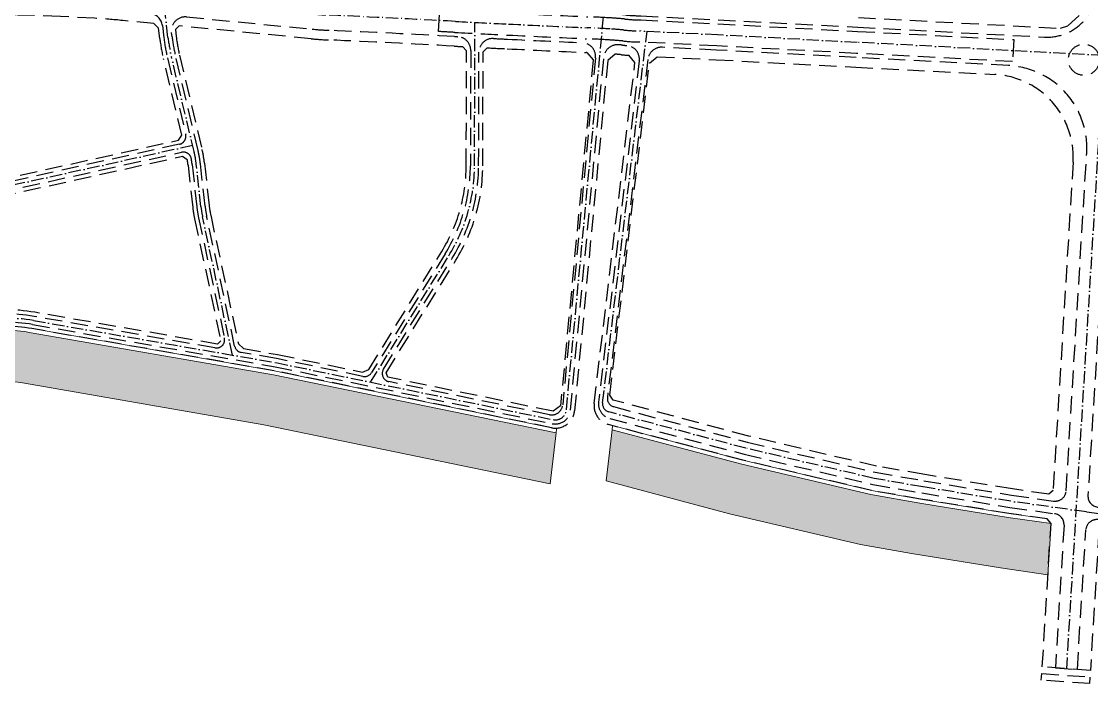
# Model space of a CAD drawing. Header units: metres. Extents: x 566631 to 571261, y 2062953 to 2068466.
# Drawn here: x 569109 to 569885, y 2064373 to 2064854 of the extents above; entities that cross this region are included whole.
import ezdxf

# ---------------------------------------------------------------- set-up
doc = ezdxf.new("R2010")
doc.units = ezdxf.units.M
doc.linetypes.add('ACAD_ISO10W100', pattern=[18.5, 12, -3, 0.5, -3])
doc.linetypes.add('HIDDEN', pattern=[0.375, 0.25, -0.125])
doc.layers.add('datKeSog', color=251, linetype='CONTINUOUS', lineweight=13)
doc.layers.add('datMatNc', color=150, linetype='CONTINUOUS', lineweight=13)
for name, color, linetype in [('hacth sdd', 8, 'CONTINUOUS'), ('LogDg phu', 7, 'CONTINUOUS'), ('TimDg', 222, 'CONTINUOUS'), ('ViaHeSphu', 32, 'CONTINUOUS')]:
    doc.layers.add(name, color=color, linetype=linetype)
pattern_1 = [(0, (0, 0), (1.5875, 1.5875), [1.5875, -1.5875])]

msp = doc.modelspace()

# ---------------------------------------------------------------- hatches: boundary and pattern name
at = {"layer": 'hacth sdd'}
h = msp.add_hatch(dxfattribs=at)
h.set_pattern_fill('DASH', color=152, scale=0.5, style=0)
h.set_pattern_definition(pattern_1)
edge = h.paths.add_edge_path()
edge.add_line((568837.459023007, 2064562.002088362), (568933.7567617416, 2064568.028047977))
edge.add_arc((568912.1476168188, 2064913.352598005), 345.9999999948964, 273.5806910419092, 279.8559016471669)
edge.add_line((568971.3727304877, 2064572.459086909), (569082.6604939118, 2064591.793659801))
edge.add_arc((569096.1829909639, 2064513.95959224), 78.99999999729455, 80.1275580285789, 99.85590164773942, ccw=False)
edge.add_line((569109.7279568327, 2064591.789752841), (569284.9648101089, 2064561.292871193))
edge.add_line((569284.9648101089, 2064561.292871193), (569492.7074316298, 2064518.576231566))
edge.add_line((569492.7074316298, 2064518.576231566), (569496.983472617, 2064555.471076337))
edge.add_line((569496.983472617, 2064555.471076337), (569291.8644043459, 2064597.64825334))
edge.add_line((569291.8644043459, 2064597.64825334), (569116.071801603, 2064628.241853377))
edge.add_arc((569096.1829909626, 2064513.95959224), 115.9999999972407, 80.12755802993507, 99.85590164718238)
edge.add_line((569076.3271725073, 2064628.247590179), (568965.0394090795, 2064608.913017286))
edge.add_arc((568912.1476168189, 2064913.352598), 308.9999999906065, 273.5806910426058, 279.85590164648255, ccw=False)
edge.add_line((568931.4459572303, 2064604.955817778), (568810.8221634476, 2064597.407622779))
edge.add_arc((568807.1373670582, 2064656.292444893), 58.99999999822329, 220.3901456688465, 273.58069104279457, ccw=False)
edge.add_line((568762.200030821, 2064618.061098962), (568694.7763724475, 2064697.311241298))
edge.add_line((568694.7763724475, 2064697.311241298), (568616.5685624428, 2064783.595166433))
edge.add_arc((568530.6205212368, 2064705.691801858), 115.999999997092, 42.18918376869899, 58.96195482312342)
edge.add_line((568590.4309485555, 2064805.083515714), (568552.8553574871, 2064827.695180926))
edge.add_arc((568596.1663565818, 2064899.668490959), 83.99999999863894, 205.3666480584097, 238.96195482191018, ccw=False)
edge.add_line((568520.2652314126, 2064863.68211579), (568517.296330753, 2064869.94401073))
edge.add_line((568517.296330753, 2064869.94401073), (568514.691252699, 2064870.789511987))
edge.add_line((568514.691252699, 2064870.789511987), (568490.7543499671, 2064857.700317553))
edge.add_line((568490.7543499671, 2064857.700317553), (568489.3719363239, 2064851.337591742))
edge.add_line((568489.3719363239, 2064851.337591742), (568491.7213949313, 2064848.198518748))
edge.add_arc((568563.374456986, 2064901.827696425), 89.50000000093384, 216.8132451761377, 244.311221008942)
edge.add_line((568524.5777637353, 2064821.173703387), (568549.3283911821, 2064809.268000215))
edge.add_arc((568458.0803025985, 2064619.573413235), 210.4999999985185, 42.3027196844244, 64.31122101195808, ccw=False)
edge.add_line((568613.7659232428, 2064761.249937487), (568733.6363133776, 2064629.526660228))
edge.add_arc((568577.950692733, 2064487.850135976), 210.499999999523, 27.90010799035599, 42.30271968459482, ccw=False)
edge.add_line((568763.9831722159, 2064586.349712509), (568829.830152009, 2064461.986975649))
edge.add_line((568829.830152009, 2064461.986975649), (568851.5062817704, 2064457.856450257))
edge.add_line((568851.5062817704, 2064457.856450257), (568872.0747026269, 2064482.200784263))
edge.add_line((568872.0747026269, 2064482.200784263), (568846.460165381, 2064524.841300676))
edge.add_line((568846.460165381, 2064524.841300676), (568837.459023007, 2064562.002088362))
h = msp.add_hatch(dxfattribs=at)
h.set_pattern_fill('DASH', color=152, scale=0.5, style=0)
h.set_pattern_definition(pattern_1)
h.paths.add_polyline_path([(569824.9853902804, 2064494.015817186), (569760.9417045502, 2064504.525246072), (569725.2454609458, 2064510.723244697), (569631.6566638043, 2064532.730480724), (569537.5170963262, 2064557.7650977), (569533.2124993812, 2064520.623864359), (569622.6655647076, 2064496.835532981), (569717.8394390529, 2064474.455568912), (569754.780995903, 2064468.041344462), (569819.397357175, 2064457.437940774), (569853.7829740687, 2064452.572993065), (569856.0391066197, 2064489.622273613)])

# ---------------------------------------------------------------- linework, layer by layer
at = {"layer": 'datKeSog'}
msp.add_lwpolyline([(569076.3271725074, 2064628.247590179, -0.08629438944733543), (569116.071801603, 2064628.241853377), (569291.8644044404, 2064597.648253327), (569496.9834726171, 2064555.471076336), (569497.330178643, 2064558.462550237), (569292.4238309457, 2064600.595987029), (569116.5861673956, 2064631.197429097, 0.08629438944683895), (569075.8136599616, 2064631.203314263)], format="xyb", dxfattribs=at)
msp.add_lwpolyline([(569725.8459492184, 2064513.663867054), (569632.385671853, 2064535.640881892), (569537.8661177001, 2064560.776549052), (569537.5170963263, 2064557.7650977), (569631.6566638099, 2064532.730480723), (569725.2454609427, 2064510.723244697), (569760.9417045707, 2064504.525246072), (569824.9853902685, 2064494.015817185), (569856.0391066195, 2064489.622273613), (569856.0396877254, 2064489.631816294), (569853.2516186605, 2064493.04653012), (569825.4384740437, 2064496.981590949), (569761.4412215127, 2064507.483400255)], close=True, dxfattribs=at)
at = {"layer": 'datMatNc'}
msp.add_lwpolyline([(569082.6604939118, 2064591.793659801, -0.08629438945605672), (569109.7279568327, 2064591.789752841), (569284.9648101089, 2064561.292871193), (569492.7074316298, 2064518.576231566), (569496.983472617, 2064555.471076337), (569291.8644043459, 2064597.64825334), (569116.071801603, 2064628.241853377, 0.08629438944759198), (569076.3271725073, 2064628.247590179)], format="xyb", dxfattribs=at)
msp.add_lwpolyline([(569824.9853902804, 2064494.015817186), (569760.9417045502, 2064504.525246072), (569725.2454609458, 2064510.723244697), (569631.6566638043, 2064532.730480724), (569537.5170963262, 2064557.7650977), (569533.2124993812, 2064520.623864359), (569622.6655647076, 2064496.835532981), (569717.8394390529, 2064474.455568912), (569754.780995903, 2064468.041344462), (569819.397357175, 2064457.437940774), (569853.7829740687, 2064452.572993065), (569856.0391066197, 2064489.622273613)], close=True, dxfattribs=at)
at = {"layer": 'LogDg phu', "linetype": 'HIDDEN', "ltscale": 50}
for points in [[(569695.4650173798, 2065220.919413908), (569596.0524236205, 2065220.854016226, 0.3677427255942238), (569588.1605913714, 2065214.133037479), (569573.924377747, 2065126.233885652, 0.02022619380542688), (569573.6627225558, 2065124.066083888), (569570.5800884676, 2065085.456788375), (569569.9605490677, 2065080.235401787), (569566.3828729551, 2065054.235940002), (569561.8816358091, 2065030.391137821), (569556.8482998471, 2065008.696210558), (569553.0785504607, 2064992.865234244), (569551.0679698454, 2064980.395387401), (569549.7577319113, 2064967.822028938), (569547.8744897993, 2064950.020253015), (569538.7486905464, 2064902.910707497, 0.02429348278345457), (569538.3756044105, 2064900.31523642), (569535.3251593987, 2064868.024878817, 0.418133788978392), (569542.6438123521, 2064859.298590347, -0.004434073495936558), (569547.189869329, 2064858.88974911, 0.02080387138199308), (569558.4573314633, 2064858.247279698), (569614.5367469072, 2064855.342045081), (569715.8774619236, 2064849.977345693), (569851.2882290968, 2064842.823309344, 0.4118614437489768), (569889.1209726149, 2064876.584989381)], [(569013.1995706187, 2064743.465939144), (569013.5141067939, 2064745.661769149, 0.06507428001791978), (569013.9224909988, 2064778.836791364), (569004.3937087365, 2064859.451272002, -0.4650121987626954), (569014.8505165564, 2064870.611278467), (569105.3999189711, 2064865.842299039), (569137.5957406779, 2064864.813813169), (569162.4571751533, 2064863.462867626, -0.01267595252764861), (569183.1813018804, 2064861.808979973), (569202.2978057284, 2064859.963382884, -0.3525555973449972), (569211.2664006387, 2064851.194386011), (569212.3349183163, 2064842.238761936, 0.02894691346049146), (569214.9369309355, 2064827.660745005), (569228.1628073109, 2064772.299628539, -0.4192025397687021), (569223.6217857745, 2064765.046814953), (569090.4647760048, 2064735.619233528, -0.07908061979568973), (569052.1815299563, 2064733.332144729), (569018.550917475, 2064736.644052465, -0.4271935555614282), (569013.1995706185, 2064743.465939144)], [(569425.517900555, 2064843.110841432, -0.3995112256392395), (569434.9826220573, 2064833.094254092), (569434.7237522147, 2064749.375464529, -0.1385969121740377), (569416.478326059, 2064685.572414759), (569363.0940111489, 2064599.271217971, -0.3147194334527135), (569356.7829012155, 2064596.550582354), (569294.1021106371, 2064609.439188089), (569268.5270536221, 2064613.8900754, -0.3056179598750224), (569263.6902116855, 2064618.538275033), (569243.3744099928, 2064712.891700088, -0.02567537828947833), (569242.1917175326, 2064720.186080194), (569238.8189217949, 2064750.893150593, 0.03128700655814617), (569237.1502892198, 2064760.501333049), (569220.7727058099, 2064829.05492276, -0.02894691346009769), (569218.2926625325, 2064842.949595148), (569217.8967930197, 2064846.26751736, -0.4786822840543286), (569228.7873454967, 2064857.40595827), (569319.8962089388, 2064848.609880574, 0.0128331885400687), (569332.4076894494, 2064847.725332967, -0.002250409837971899), (569423.3252210439, 2064843.228775, 9.235869169981037e-05), (569425.5179005534, 2064843.110841407)], [(569451.4702297162, 2064841.776688056, 0.0004340279328504169), (569461.7773014059, 2064841.278380663, 0.0003262867781084003), (569516.0048425957, 2064838.739333699, -0.4283594265480074), (569525.4993270563, 2064827.809469343), (569501.6927974616, 2064575.806449786, -0.4463935242226414), (569492.1169851489, 2064568.722795978), (569375.5600075444, 2064592.689579358, -0.5212371165365495), (569371.6658069261, 2064601.723030237), (569421.5809813348, 2064682.416007128, 0.1385969121737198), (569440.7237235309, 2064749.356911805), (569440.9787096427, 2064831.819698545, -0.4277767206208757), (569451.4702297171, 2064841.776688081)], [(569075.3001474154, 2064634.159038348, -0.08629438946450442), (569117.1005331876, 2064634.153004816), (569292.9832575088, 2064603.543720714), (569494.1848718167, 2064562.172061936, 0.4463935242566582), (569507.3516137467, 2064571.912085922), (569531.5648701268, 2064828.220494646, -0.41220486600291), (569542.3927019854, 2064837.241884326, -0.002808319264479415), (569545.0250591952, 2064836.996517346, 0.005006214892272712), (569548.1701228234, 2064836.717298075, -0.4260956069395635), (569557.3149364893, 2064825.561602821), (569527.7219871323, 2064577.913493617, 0.3734980654064165), (569535.8172963933, 2064565.977794247), (569633.4791838927, 2064540.006483648), (569726.7466816074, 2064518.074800597), (569762.1904968926, 2064511.920631522), (569826.1180996819, 2064501.430251596), (569858.6192556294, 2064496.831921294, -0.3910496960213511), (569865.4837683011, 2064488.424544798), (569859.1799473609, 2064384.9057908), (569875.1375606784, 2064383.723021352), (569881.3085099583, 2064485.05981161, -0.4305287463236583), (569890.2212342952, 2064492.519598973, 0.007872235050301815)]]:
    msp.add_lwpolyline(points, format="xyb", dxfattribs=at)
for points in [[(569411.7084462262, 2064846.853216094), (569412.552087424, 2064862.830959036, -0.0002915134929271408), (569424.3491684858, 2064862.201163664, 0.001619400550951802), (569462.6783327464, 2064860.257003966, 0.0003440812761575119), (569519.8372204233, 2064857.582743911, -0.002918757587866969), (569536.5441747772, 2064856.714845652, -0.01020555067875808), (569546.8946679473, 2064855.904308414, 0.02070484345458238), (569558.3563615243, 2064855.248487467), (569614.3798474878, 2064852.346150317), (569715.7191863359, 2064846.981523796), (569828.9974199622, 2064840.996795862), (569828.1532834948, 2064825.019079078), (569714.8750498688, 2064831.003807013), (569613.5430505852, 2064836.368044909), (569557.8084277067, 2064839.255417299, -0.02022632062262252), (569545.3202605773, 2064839.981958041, 0.010205550678737), (569535.6208613272, 2064840.741508735, 0.002918757587855795), (569519.1004543261, 2064841.599716172, -0.0003440812761578911), (569461.9195695127, 2064844.275005396, -0.001619400550951889), (569423.4868969558, 2064846.224415316, 0.0002915134928983085), (569411.7084462262, 2064846.853216094, 0.0002915134928983085)], [(569613.3861511665, 2064833.372150145), (569573.9303529134, 2064835.416186268, 0.3946732582950519), (569563.4836302799, 2064826.616096824), (569534.1421264447, 2064581.072205323, 0.3734980654030433), (569538.5577496783, 2064574.561823849), (569635.6662080016, 2064548.737687154), (569728.548146393, 2064526.896667678), (569763.6890476468, 2064520.795094075), (569827.477350978, 2064510.327572886), (569857.9022786429, 2064506.022991627, 0.437763155188034), (569867.0081821785, 2064513.457842468), (569881.9366392479, 2064758.606822611, 0.4165695995564669), (569825.2130902226, 2064822.170231758), (569714.7167742809, 2064828.007985116)], [(569074.2731223225, 2064640.070486517), (569004.5898319044, 2064627.964064243, -0.509567443126285), (568997.6234307011, 2064634.726283484), (569010.644772131, 2064725.630460692, -0.401351619188379), (569017.1721774956, 2064730.750805228), (569051.5935007023, 2064727.361029122, 0.07908061979570995), (569091.7595293435, 2064729.760597698), (569225.0696446983, 2064759.222015322, -0.4290135526430484), (569232.2806873264, 2064754.362139242, -0.01446081331997903), (569232.8547905682, 2064750.238063797), (569236.2275863059, 2064719.530993397, 0.02567537829017486), (569237.5088364712, 2064711.628748283), (569256.2920235111, 2064624.393301834, -0.5318416730355684), (569249.3977184044, 2064617.219198591), (569118.1292647728, 2064640.064156254, 0.08629438944699909)], [(570005.7183566161, 2064491.616941342, 0.4288496896707313), (570014.3034469694, 2064499.405177226), (570019.190526227, 2064704.930943703, 0.4124592536485342), (570007.5510714429, 2064717.210888042), (569915.9971443041, 2064719.937001331, 0.4051472918441426), (569894.4109532305, 2064700.2227445), (569882.8305077159, 2064510.053432612, 0.3974449462359999), (569889.8706522846, 2064501.623187477, 0.008424419577306516), (569911.1755615561, 2064499.451969198), (569988.6229240666, 2064492.875465386)]]:
    msp.add_lwpolyline(points, format="xyb", close=True, dxfattribs=at)
msp.add_lwpolyline([(569849.3527449073, 2064380.847943684), (569884.2600240388, 2064378.260635517), (569883.979425543, 2064373.498488877), (569848.9999301584, 2064376.087860165)], close=True, dxfattribs=at)
msp.add_circle((569879.9184380126, 2064826.342869852), 11.3024360741208, dxfattribs=at)
at = {"layer": 'TimDg', "linetype": 'ACAD_ISO10W100', "ltscale": 0.75}
for points in [[(569074.7866348691, 2064637.114762433, -0.08629438946453019), (569117.6148989802, 2064637.108580535), (569293.5426840729, 2064606.491454401), (569494.7890991453, 2064565.11058356, 0.4463935242590679), (569504.364911458, 2064572.194237368), (569535.3889021202, 2064900.597387863, -0.02429348263068697), (569535.8034422704, 2064903.481244606), (569544.904708455, 2064950.464144592), (569546.7741325189, 2064968.135302262), (569548.0928399098, 2064980.789935669), (569550.1344574043, 2064993.452276723), (569553.927885625, 2065009.382691759), (569558.94522046, 2065031.008650195), (569563.4210702577, 2065054.718965727), (569566.9847423217, 2065080.616658174), (569567.5941934077, 2065085.75302194), (569570.6722391441, 2065124.304849384, -0.02022619380389366), (569570.9629671343, 2065126.713518011), (569587.019694846, 2065225.853133658), (569621.2073031678, 2065504.022054706), (569680.7580053511, 2066000.785217788)], [(569894.2707901383, 2064829.537108938), (569715.2971181024, 2064838.992665405), (569613.9614490367, 2064844.357097613), (569558.0843041501, 2064847.251853458, -0.02045578973209087), (569546.1074642624, 2064847.943133228, 0.01020555067875711), (569536.0825180522, 2064848.728177194, 0.002918757587861413), (569519.4688373747, 2064849.591230041, -0.0003440812761577016), (569462.2989511293, 2064852.266004681, -0.001619400550951846), (569423.9180327208, 2064854.21278949, 0.002250409837971022), (569332.901604474, 2064858.714238643, -0.01283318854006746), (569320.9532856002, 2064859.558971354), (569184.2859114009, 2064872.753481708, 0.0126472191703774), (569163.0540236626, 2064874.446663502), (569138.0698304175, 2064875.804279635), (569105.8648434135, 2064876.833058286), (569010.3700000101, 2064881.862500023), (568990.1655000106, 2064882.927000023), (568938.998854732, 2064885.745004962, -0.02061511136838766), (568920.0849859813, 2064887.302443278), (568819.6146656007, 2064899.762037044), (568728.9690000165, 2064910.187500018), (568650.3567696908, 2064918.979141094, 0.1541467352538445), (568517.4001434094, 2064892.786154054), (568466.2966631005, 2064864.841712056)], [(569233.2909656, 2064764.111307559), (569091.1121526741, 2064732.689915613, -0.07908061979585329), (569051.8875153294, 2064730.346586925), (568968.6365523349, 2064738.545055168, -0.1603345891869606), (568951.4793803913, 2064746.127380173), (568943.6711649753, 2064753.172789737, -0.1833668815977877), (568933.9541035469, 2064772.11396136), (568932.0749427949, 2064788.928080002, -0.02352466914659727), (568931.6220084721, 2064795.967019851), (568931.0574665571, 2064828.752243265, -0.01457609327316817), (568931.109632667, 2064833.123831144), (568933.2852056227, 2064886.050174092)], [(569262.034664333, 2064611.974869167), (569240.4416232321, 2064712.260224186, -0.02567537828984052), (569239.2096519193, 2064719.858536795), (569235.8368561815, 2064750.565607195, 0.03128700655812568), (569234.2324017825, 2064759.804244171), (569217.8548183725, 2064828.357833882, -0.02894691346031981), (569215.3137904244, 2064842.594178542), (569212.0350512826, 2064870.074449381)], [(569362.3375604274, 2064592.345652639), (569419.0296536973, 2064683.994210944, 0.1385969121738527), (569437.7237378731, 2064749.366188167), (569438.0456323384, 2064853.467209454)], [(570634.7263939977, 2064473.318606148), (570453.681744124, 2064478.116031713), (570423.6235797904, 2064478.963747204), (570316.1962263322, 2064481.745977751), (570232.0935566594, 2064482.858339399), (570162.0225168038, 2064483.152791076), (570116.8693550854, 2064483.071737571), (570076.2313209656, 2064483.040685159, -0.01869029748101896), (570053.3464925257, 2064483.878921848), (570026.5373380468, 2064485.572121211), (569988.2673449917, 2064488.38946475), (569910.7948107827, 2064494.968106037, -0.01138941602662733), (569881.8073854285, 2064498.096032538), (569826.7977253299, 2064505.878912241), (569762.9397722697, 2064516.357862798), (569727.6474140001, 2064522.485734137), (569634.5726959474, 2064544.372085401), (569535.0901769887, 2064570.827558104, -0.3734980654030433), (569530.6745537554, 2064577.337939578), (569562.8983750243, 2064847.00245704)]]:
    msp.add_lwpolyline(points, format="xyb", dxfattribs=at)
msp.add_lwpolyline([(569911.8056433392, 2065277.575149953), (569902.2390557285, 2065028.073507507), (569902.7773322451, 2065018.141059455), (569903.0804567861, 2064974.205830207), (569867.1587540198, 2064384.314406076)], dxfattribs=at)
at = {"layer": 'ViaHeSphu', "linetype": 'HIDDEN', "ltscale": 50}
for points in [[(569089.8173993357, 2064738.548551443), (569223.0246455983, 2064767.987235089), (569225.2568746364, 2064771.552499196), (569212.0190434981, 2064826.963656128, -0.02894691346069439), (569209.3560462086, 2064841.883345331), (569208.4602504978, 2064849.391325587), (569205.1187182252, 2064852.65849133), (569182.4780359883, 2064854.844329157, 0.01269484666591105), (569162.0773624659, 2064856.473179341), (569137.2940472075, 2064857.819879964), (569105.1040579618, 2064858.848179517), (569011.8674452202, 2064863.758686669), (569007.4612888129, 2064859.056225378), (569016.9017505589, 2064779.188945411, -0.0650742800179423), (569016.4837948495, 2064745.236383614), (569016.1500675735, 2064742.906577305), (569018.7102398416, 2064739.642874623), (569052.4755445836, 2064736.317702533, 0.07908061979557712)], [(569332.0933798882, 2064840.732392992, -0.01283318854005359), (569319.2235237906, 2064841.642277349), (569223.3168909914, 2064850.901554238), (569220.6861919297, 2064848.210975765), (569221.2715346406, 2064843.305011753, 0.02894691346034712), (569223.6905932474, 2064829.752011637), (569240.0681766572, 2064761.198421926, -0.03128700655816515), (569241.8009874081, 2064751.220693992), (569245.1737831457, 2064720.513623592, 0.02567537828908464), (569246.3071967536, 2064713.523175991), (569266.4172690131, 2064620.125227709), (569270.0043206349, 2064616.678075156), (569294.6615372014, 2064612.386921775), (569356.5015691005, 2064599.671195277), (569361.0182945402, 2064601.618295586), (569413.9269984212, 2064687.150618575, 0.1385969121740429), (569431.7237665566, 2064749.384740892), (569431.9815674006, 2064832.757815063), (569428.9950005847, 2064835.91567298, -0.0002544049571873391), (569422.9479772494, 2064836.238947597, 0.0022504098379699)], [(569461.4453424913, 2064834.286256288, 0.0003440812761582681), (569518.6399755151, 2064831.610323834, -0.0001230451532499812), (569519.3317019598, 2064831.578266883), (569523.8556104267, 2064826.358857533), (569500.1300026531, 2064575.212432515), (569494.7622142024, 2064571.241640915), (569374.8966832344, 2064595.888738621), (569373.5363654258, 2064599.044293588), (569424.1323089729, 2064680.837803312, 0.13859691217368), (569443.723709189, 2064749.347635443), (569443.9797166394, 2064832.140724172), (569446.9852249592, 2064834.990396641, 0.000608205663549617)], [(569714.3474645766, 2064821.017734023), (569815.3005207471, 2064815.684171201, -0.4165695995501957), (569872.0240697722, 2064752.120762055), (569857.5019628443, 2064513.644696693), (569854.349196658, 2064511.070504441), (569828.156976626, 2064514.776233531), (569764.4383230236, 2064525.232325351), (569729.4488787855, 2064531.307601219), (569636.7597200561, 2064553.103288906), (569538.4267826845, 2064579.253052378), (569535.8835029526, 2064583.002856284), (569564.6686867331, 2064823.89119263), (569570.2552497976, 2064828.597190519), (569613.0200525237, 2064826.381729029)], [(569073.7596097762, 2064643.026210602), (569002.9632677791, 2064630.726412379), (569000.4329292299, 2064633.182587888), (569013.5960975104, 2064725.076882227), (569017.0070408498, 2064727.752555655), (569051.2994860752, 2064724.375471319, 0.07908061979560019), (569092.4069060126, 2064726.831279783), (569225.7977086435, 2064756.310529224), (569229.2970835818, 2064754.012564658, -0.01501148826643051), (569229.872724955, 2064749.910520398), (569233.2455206924, 2064719.203449999, 0.02567537828977367), (569234.5760497105, 2064710.997272381), (569253.6643788681, 2064622.34464317), (569251.3402790515, 2064619.926222201), (569118.643630565, 2064643.019731973, 0.08629438944687085)]]:
    msp.add_lwpolyline(points, format="xyb", close=True, dxfattribs=at)
msp.add_lwpolyline([(569716.2467716279, 2064856.967596786), (569862.9096151602, 2064849.219089518), (569868.1437659679, 2064851.058283251), (569876.3797899764, 2064858.408054414)], dxfattribs=at)
msp.add_lwpolyline([(569890.7995501865, 2064484.62369221), (569884.6123935853, 2064383.020751993), (569849.7051144537, 2064385.608060159), (569856.0396877252, 2064489.631816294), (569853.2516186602, 2064493.04653012), (569825.4384740338, 2064496.981590952), (569761.4412215154, 2064507.483400245), (569725.8459492147, 2064513.663867056), (569632.3856718381, 2064535.640881895), (569534.8665389603, 2064561.574229633, -0.3734980654065478), (569524.5634180827, 2064576.765119741), (569554.1510402913, 2064824.368648794), (569549.7506453827, 2064829.585159546, -0.008247895076967694), (569544.3362559708, 2064830.030489057, 0.004977462304433353), (569539.8077235122, 2064830.432793539), (569534.3489319436, 2064825.793300994), (569510.3383160353, 2064571.629934476, -0.4463935242523406), (569493.580644488, 2064559.233540312), (569292.4238309448, 2064600.595987027), (569116.5861673951, 2064631.197429097, 0.08629438946432708), (569075.8136599617, 2064631.203314263)], format="xyb", dxfattribs=at)

doc.saveas('drawing.dxf')
